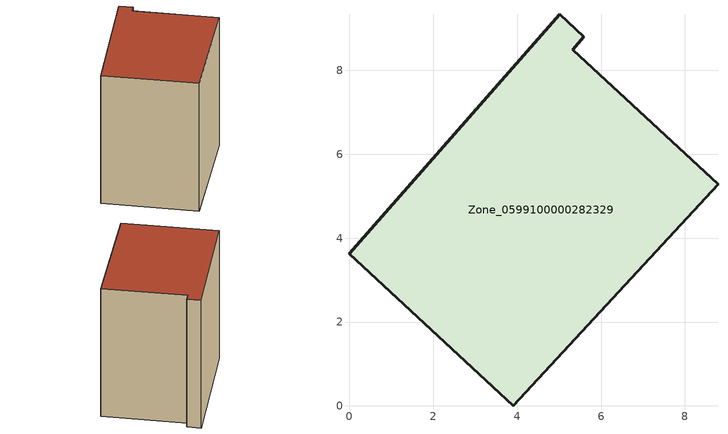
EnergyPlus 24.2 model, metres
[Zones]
Zone_0599100000282329
 floor ground (C_G): 0,3.62 5.01,9.34 5.59,8.81 5.32,8.5 8.79,5.29 3.91,0 z0
 wall outside (C_F): 5.01,9.34 0,3.62 3.91,0 8.79,5.29 5.32,8.5 5.59,8.81 5.01,9.34 z0:7.87
 roof outside (C_R): 0,3.62 3.91,0 8.79,5.29 5.32,8.5 5.59,8.81 5.01,9.34 z7.87
[BUILDING]
Pand.0599100000282329: North Axis=0; Terrain=City; Loads Convergence Tolerance Value=0.04; Temperature Convergence Tolerance Value=0.4; Solar Distribution=FullExterior; Maximum Number of Warmup Days=25; Minimum Number of Warmup Days=1
[Site:Location]
Rotterdam.The.Hague.AP_ZH_NLD Design_Conditions: Latitude=51.96; Longitude=4.45; Time Zone=1; Elevation=-4.5
[SITE:GROUNDTEMPERATURE:BUILDINGSURFACE]
18, 18, 18, 18, 18, 18, 18, 18, 18, 18, 18, 18
[MATERIAL] Thermal Absorptance=0.9; Solar Absorptance=0.7; Visible Absorptance=0.7
Name | Roughness | Thickness | Conductivity | Density | Specific Heat
G.TI.1946 | MediumSmooth | 0.15 | 1 | 540 | 1210
F.TI.1946 | Rough | 0.3 | 0.857143 | 1920 | 840
R.TI.1946 | MediumRough | 0.2 | 0.1 | 1500 | 1000
[CONSTRUCTION]
C_G: G.TI.1946
C_F: F.TI.1946
C_R: R.TI.1946
[ZONE]
Zone_0599100000282329: Type=1; Multiplier=1; Ceiling Height=Autocalculate; Volume=Autocalculate; Floor Area=autocalculate; Part of Total Floor Area=Yes
[ZONEINFILTRATION:DESIGNFLOWRATE]
Infil_Zone_0599100000282329: Zone or ZoneList or Space or SpaceList=Zone_0599100000282329; Schedule=AlwaysOn; Design Flow Rate Calculation Method=Flow/Area; Flow Rate per Floor Area=0.003; Constant Term Coefficient=1; Temperature Term Coefficient=0; Velocity Term Coefficient=0; Velocity Squared Term Coefficient=0
[HVACTEMPLATE:ZONE:IDEALLOADSAIRSYSTEM]
Zone_0599100000282329: Maximum Heating Supply Air Temperature=50; Minimum Cooling Supply Air Temperature=13; Maximum Heating Supply Air Humidity Ratio=0.0156; Minimum Cooling Supply Air Humidity Ratio=0.0077; Heating Limit=NoLimit; Cooling Limit=NoLimit; Dehumidification Control Type=ConstantSensibleHeatRatio; Cooling Sensible Heat Ratio=0.7; Dehumidification Setpoint=60; Humidification Control Type=None; Humidification Setpoint=30; Outdoor Air Method=None; Outdoor Air Flow Rate per Person=0.00944; Outdoor Air Flow Rate per Zone Floor Area=0; Outdoor Air Flow Rate per Zone=0; Demand Controlled Ventilation Type=None; Outdoor Air Economizer Type=NoEconomizer; Heat Recovery Type=None; Sensible Heat Recovery Effectiveness=0.7; Latent Heat Recovery Effectiveness=0.65
[ZONECONTROL:THERMOSTAT]
ThermostatControl_Zone_0599100000282329: Zone or ZoneList=Zone_0599100000282329; Control Type Schedule=DualSetpointControlType; Control 1=Thermostat_Zone_0599100000282329; Temperature Difference Between Cutout And Setpoint=0
[THERMOSTATSETPOINT:DUALSETPOINT]
Thermostat_Zone_0599100000282329: Heating Setpoint Temperature Schedule=HeatingSetpoint_Zone_0599100000282329; Cooling Setpoint Temperature Schedule=CoolingSetpoint_Zone_0599100000282329
[SCHEDULE:COMPACT]
HeatingSetpoint_Zone_0599100000282329: Through: 12/31, For: AllDays, Until: 24:00, 21
CoolingSetpoint_Zone_0599100000282329: Through: 12/31, For: AllDays, Until: 24:00, 24
DualSetpointControlType: Through: 12/31, For: AllDays, Until: 24:00, 4
AlwaysOn: Through: 12/31, For: AllDays, Until: 24:00, 1
